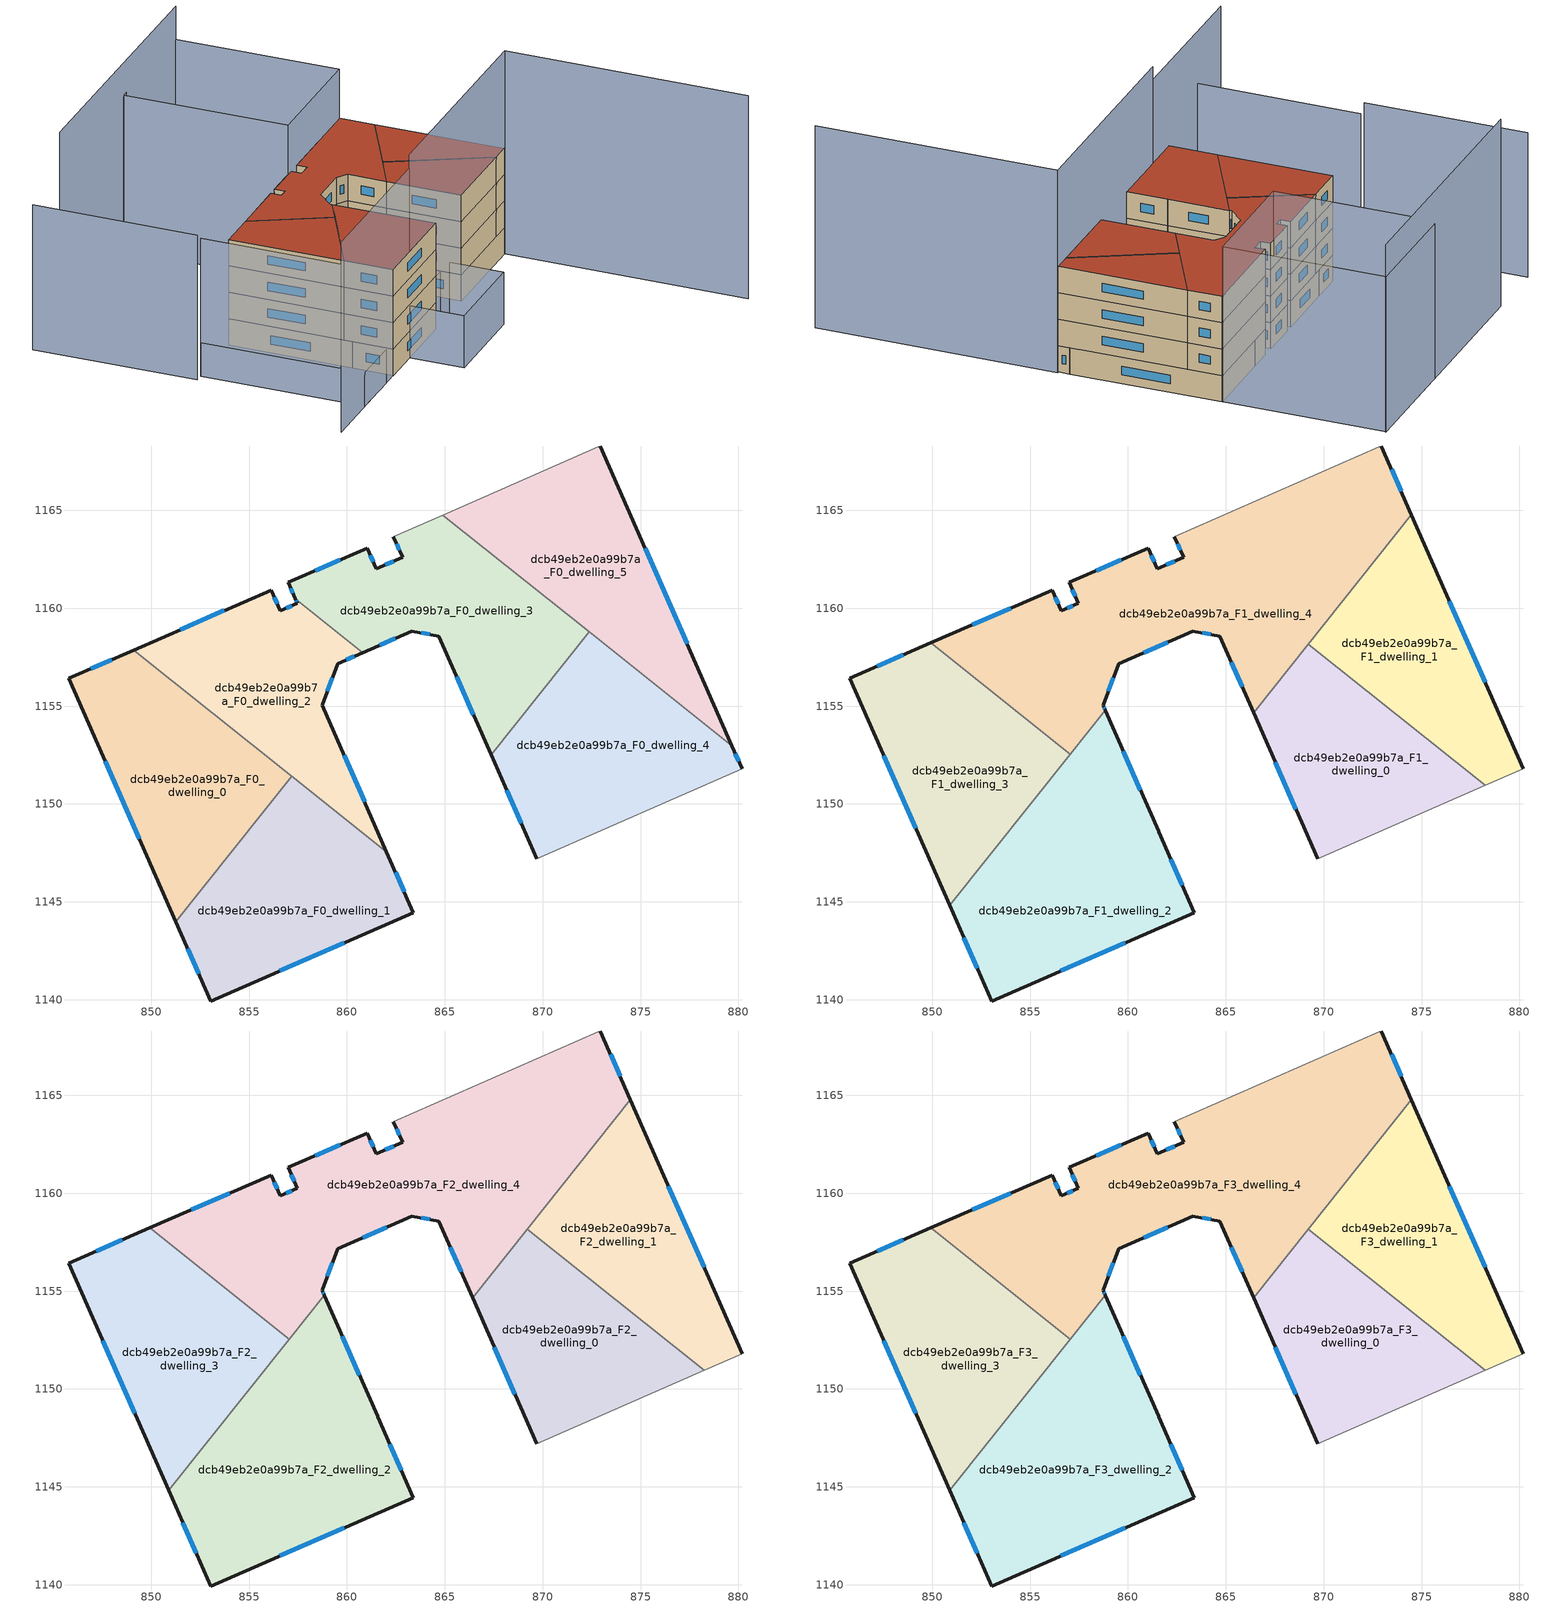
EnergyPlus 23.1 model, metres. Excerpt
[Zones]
dcb49eb2e0a99b7a_F0_dwelling_0
 floor ground (EU_floor_Construction): 857.18,1151.42 851.25,1143.99 845.79,1156.42 849.1,1157.87 z0
 wall outside (EU_wall_Construction): 849.1,1157.87 845.79,1156.42 851.25,1143.99 z0:3
 wall to dcb49eb2e0a99b7a_F0_dwelling_1 (EU_wall_Construction): 851.25,1143.99 857.18,1151.42 z0:3
 wall to dcb49eb2e0a99b7a_F0_dwelling_2 (EU_wall_Construction): 857.18,1151.42 849.1,1157.87 z0:3
 window (EU_Window_Construction): 847.97,1157.38 846.92,1156.91 / 847.65,1152.19 849.39,1148.22 z1.02:1.98
dcb49eb2e0a99b7a_F0_dwelling_1
 floor ground (EU_floor_Construction): 862.02,1147.57 863.39,1144.45 853.04,1139.93 851.25,1143.99 857.18,1151.42 z0
 wall outside (EU_wall_Construction): 851.25,1143.99 853.04,1139.93 863.39,1144.45 862.02,1147.57 z0:3
 wall to dcb49eb2e0a99b7a_F0_dwelling_2 (EU_wall_Construction): 862.02,1147.57 857.18,1151.42 z0:3
 window (EU_Window_Construction): 862.92,1145.51 862.48,1146.51 / 856.56,1141.47 859.86,1142.91 / 851.86,1142.61 852.43,1141.31 z1.02:1.98
dcb49eb2e0a99b7a_F0_dwelling_2
 floor ground (EU_floor_Construction): 860.81,1157.74 859.53,1157.17 858.73,1155.04 862.02,1147.57 849.1,1157.87 856.12,1160.93 856.59,1159.87 857.46,1160.25 857.36,1160.49 z0
 wall outside (EU_wall_Construction): 857.36,1160.49 857.46,1160.25 856.59,1159.87 856.12,1160.93 849.1,1157.87 / 862.02,1147.57 858.73,1155.04 859.53,1157.17 860.81,1157.74 z0:3
 wall to dcb49eb2e0a99b7a_F0_dwelling_3 (EU_wall_Construction): 860.81,1157.74 857.36,1160.49 z0:3
 window (EU_Window_Construction): 853.73,1159.89 851.49,1158.91 / 856.43,1160.23 856.28,1160.57 / 857.16,1160.12 856.89,1160 / 857.4,1160.41 857.43,1160.33 / 859.96,1157.36 860.37,1157.54 / 859,1155.76 859.26,1156.45 / 860.9,1150.11 859.85,1152.5 z1.02:1.98
dcb49eb2e0a99b7a_F0_dwelling_3
 floor ground (EU_floor_Construction): 872.38,1158.79 867.37,1152.51 864.7,1158.57 863.32,1158.84 860.81,1157.74 857.36,1160.49 857,1161.32 861.03,1163.08 861.49,1162.01 862.84,1162.6 862.37,1163.66 864.89,1164.76 z0
 wall outside (EU_wall_Construction): 860.81,1157.74 863.32,1158.84 864.7,1158.57 867.37,1152.51 / 862.37,1163.66 862.84,1162.6 861.49,1162.01 861.03,1163.08 857,1161.32 857.36,1160.49 z0:3
 wall to dcb49eb2e0a99b7a_F0_dwelling_4 (EU_wall_Construction): 867.37,1152.51 872.38,1158.79 z0:3
 wall adiabatic (EU_wall_Construction): 864.89,1164.76 862.37,1163.66 z0:3
 wall to dcb49eb2e0a99b7a_F0_dwelling_5 (EU_wall_Construction): 872.38,1158.79 864.89,1164.76 z0:3
 window (EU_Window_Construction): 865.61,1156.51 866.46,1154.57 / 863.79,1158.75 864.23,1158.66 / 861.66,1158.11 862.46,1158.46 / 857.13,1161.03 857.24,1160.77 / 859.66,1162.48 858.37,1161.92 / 861.34,1162.38 861.19,1162.72 / 862.38,1162.4 861.95,1162.21 / 862.53,1163.3 862.68,1162.96 z1.02:1.98
 ceiling adiabatic (EU_roof_Construction): 867.37,1152.51 872.38,1158.79 870.74,1160.09 866.42,1154.67 z3
dcb49eb2e0a99b7a_F0_dwelling_4
 floor ground (EU_floor_Construction): 879.67,1152.97 880.19,1151.79 869.7,1147.2 867.37,1152.51 872.38,1158.79 z0
 wall outside (EU_wall_Construction): 867.37,1152.51 869.7,1147.2 / 880.19,1151.79 879.67,1152.97 z0:3
 wall adiabatic (EU_wall_Construction): 869.7,1147.2 880.19,1151.79 z0:3
 wall to dcb49eb2e0a99b7a_F0_dwelling_5 (EU_wall_Construction): 879.67,1152.97 872.38,1158.79 z0:3
 window (EU_Window_Construction): 868.16,1150.7 868.9,1149.01 / 880.01,1152.19 879.85,1152.57 z1.02:1.98
 ceiling adiabatic (EU_roof_Construction): 880.19,1151.79 879.67,1152.97 872.38,1158.79 870.84,1156.86 878.25,1150.95 z3
dcb49eb2e0a99b7a_F0_dwelling_5
 floor ground (EU_floor_Construction): 872.94,1168.29 879.67,1152.97 864.89,1164.76 872.84,1168.26 z0
 wall outside (EU_wall_Construction): 879.67,1152.97 872.94,1168.29 z0:3
 wall adiabatic (EU_wall_Construction): 872.94,1168.29 872.84,1168.26 864.89,1164.76 z0:3
 window (EU_Window_Construction): 877.38,1158.18 875.23,1163.08 z1.02:1.98
 ceiling adiabatic (EU_roof_Construction): 879.67,1152.97 874.48,1164.78 870.74,1160.09 z3
dcb49eb2e0a99b7a_F1_dwelling_0
 floor to dcb49eb2e0a99b7a_F0_dwelling_4 (EU_floor_Construction): 878.25,1150.95 869.7,1147.2 867.37,1152.51 870.84,1156.86 z3
 floor adiabatic (EU_floor_Construction): 870.84,1156.86 867.37,1152.51 866.42,1154.67 869.21,1158.16 z3
 wall outside (EU_wall_Construction): 866.42,1154.67 869.7,1147.2 z3:6
 wall to dcb49eb2e0a99b7a_F1_dwelling_1 (EU_wall_Construction): 878.26,1150.95 869.21,1158.16 z3:6
 wall adiabatic (EU_wall_Construction): 869.7,1147.2 878.26,1150.95 z3:6
 wall to dcb49eb2e0a99b7a_F1_dwelling_4 (EU_wall_Construction): 869.21,1158.16 866.42,1154.67 z3:6
 window (EU_Window_Construction): 867.53,1152.13 868.58,1149.74 z4.02:4.98
dcb49eb2e0a99b7a_F1_dwelling_1
 floor adiabatic (EU_floor_Construction): 874.48,1164.78 880.19,1151.79 878.26,1150.95 869.21,1158.16 z3
 wall outside (EU_wall_Construction): 880.19,1151.79 874.48,1164.78 z3:6
 wall adiabatic (EU_wall_Construction): 878.26,1150.95 880.19,1151.79 z3:6
 wall to dcb49eb2e0a99b7a_F1_dwelling_4 (EU_wall_Construction): 874.48,1164.78 869.21,1158.16 z3:6
 window (EU_Window_Construction): 878.25,1156.21 876.43,1160.36 z4.02:4.98
dcb49eb2e0a99b7a_F1_dwelling_2
 floor to dcb49eb2e0a99b7a_F0_dwelling_1 (EU_floor_Construction): 862.02,1147.57 863.39,1144.45 853.04,1139.93 851.25,1143.99 857.18,1151.42 z3
 floor to dcb49eb2e0a99b7a_F0_dwelling_0 (EU_floor_Construction): 857.18,1151.42 851.25,1143.99 850.89,1144.82 856.55,1151.92 z3
 floor to dcb49eb2e0a99b7a_F0_dwelling_2 (EU_floor_Construction): 858.84,1154.79 862.02,1147.57 856.55,1151.92 z3
 wall outside (EU_wall_Construction): 850.89,1144.82 853.04,1139.93 863.39,1144.45 861.57,1148.59 861.56,1148.6 858.84,1154.79 z3:6
 wall to dcb49eb2e0a99b7a_F1_dwelling_3 (EU_wall_Construction): 857.05,1152.55 850.89,1144.82 z3:6
 wall to dcb49eb2e0a99b7a_F1_dwelling_4 (EU_wall_Construction): 858.84,1154.79 857.05,1152.55 z3:6
 window (EU_Window_Construction): 860.64,1150.71 859.77,1152.69 / 862.77,1145.86 862.19,1147.18 / 856.56,1141.47 859.86,1142.91 / 851.62,1143.16 852.31,1141.59 z4.02:4.98
dcb49eb2e0a99b7a_F1_dwelling_3
 floor to dcb49eb2e0a99b7a_F0_dwelling_0 (EU_floor_Construction): 856.55,1151.92 850.89,1144.82 845.79,1156.42 849.1,1157.87 z3
 floor to dcb49eb2e0a99b7a_F0_dwelling_2 (EU_floor_Construction): 857.05,1152.55 856.55,1151.92 849.1,1157.87 849.93,1158.23 z3
 wall outside (EU_wall_Construction): 849.93,1158.23 845.79,1156.42 850.89,1144.82 z3:6
 wall to dcb49eb2e0a99b7a_F1_dwelling_4 (EU_wall_Construction): 857.05,1152.55 849.93,1158.23 z3:6
 window (EU_Window_Construction): 847.53,1152.47 849.15,1148.77 / 848.52,1157.61 847.2,1157.04 z4.02:4.98
dcb49eb2e0a99b7a_F1_dwelling_4
 floor to dcb49eb2e0a99b7a_F0_dwelling_2 (EU_floor_Construction): 860.81,1157.74 859.53,1157.17 858.73,1155.04 858.84,1154.79 857.05,1152.55 849.93,1158.23 856.12,1160.93 856.59,1159.87 857.46,1160.25 857.36,1160.49 z3
 floor to dcb49eb2e0a99b7a_F0_dwelling_3 (EU_floor_Construction): 870.74,1160.09 866.42,1154.67 864.7,1158.57 863.32,1158.84 860.81,1157.74 857.36,1160.49 857,1161.32 861.03,1163.08 861.49,1162.01 862.84,1162.6 862.37,1163.66 864.89,1164.76 z3
 floor to dcb49eb2e0a99b7a_F0_dwelling_5 (EU_floor_Construction): 872.94,1168.29 874.48,1164.78 870.74,1160.09 864.89,1164.76 872.84,1168.26 z3
 wall outside (EU_wall_Construction): 858.84,1154.79 858.73,1155.04 859.53,1157.17 863.32,1158.84 864.7,1158.57 866.42,1154.67 / 862.37,1163.66 862.84,1162.6 861.49,1162.01 861.03,1163.08 857,1161.32 857.46,1160.25 856.59,1159.87 856.12,1160.93 849.93,1158.23 / 874.48,1164.78 872.94,1168.29 z3:6
 wall adiabatic (EU_wall_Construction): 872.94,1168.29 872.84,1168.26 862.37,1163.66 z3:6
 window (EU_Window_Construction): 858.8,1154.88 858.77,1154.95 / 854.01,1160.01 852.04,1159.15 / 856.43,1160.23 856.28,1160.57 / 857.16,1160.12 856.89,1160 / 857.16,1160.96 857.31,1160.62 / 859.66,1162.48 858.37,1161.92 / 861.34,1162.38 861.19,1162.72 / 862.38,1162.4 861.95,1162.21 / 862.53,1163.3 862.68,1162.96 / 873.96,1165.98 873.47,1167.1 / 865.28,1157.24 865.83,1155.99 / 863.79,1158.75 864.23,1158.66 / 860.82,1157.74 862.03,1158.27 / 859,1155.76 859.26,1156.45 z4.02:4.98
dcb49eb2e0a99b7a_F2_dwelling_0
 floor to dcb49eb2e0a99b7a_F1_dwelling_0 (EU_floor_Construction): 878.26,1150.95 869.7,1147.2 866.42,1154.67 869.21,1158.16 z6
 wall outside (EU_wall_Construction): 866.42,1154.67 869.7,1147.2 z6:9
 wall to dcb49eb2e0a99b7a_F2_dwelling_1 (EU_wall_Construction): 878.26,1150.95 869.21,1158.16 z6:9
 wall adiabatic (EU_wall_Construction): 869.7,1147.2 878.26,1150.95 z6:9
 wall to dcb49eb2e0a99b7a_F2_dwelling_4 (EU_wall_Construction): 869.21,1158.16 866.42,1154.67 z6:9
 window (EU_Window_Construction): 867.53,1152.13 868.58,1149.74 z7.02:7.98
dcb49eb2e0a99b7a_F2_dwelling_1
 floor to dcb49eb2e0a99b7a_F1_dwelling_1 (EU_floor_Construction): 874.48,1164.78 880.19,1151.79 878.26,1150.95 869.21,1158.16 z6
 wall outside (EU_wall_Construction): 880.19,1151.79 874.48,1164.78 z6:9
 wall adiabatic (EU_wall_Construction): 878.26,1150.95 880.19,1151.79 z6:9
 wall to dcb49eb2e0a99b7a_F2_dwelling_4 (EU_wall_Construction): 874.48,1164.78 869.21,1158.16 z6:9
 window (EU_Window_Construction): 878.25,1156.21 876.43,1160.36 z7.02:7.98
dcb49eb2e0a99b7a_F2_dwelling_2
 floor to dcb49eb2e0a99b7a_F1_dwelling_2 (EU_floor_Construction): 858.84,1154.79 861.56,1148.6 861.57,1148.59 863.39,1144.45 853.04,1139.93 850.89,1144.82 z6
 wall outside (EU_wall_Construction): 850.89,1144.82 853.04,1139.93 863.39,1144.45 861.57,1148.59 861.56,1148.6 858.84,1154.79 z6:9
 wall to dcb49eb2e0a99b7a_F2_dwelling_3 (EU_wall_Construction): 857.05,1152.55 850.89,1144.82 z6:9
 wall to dcb49eb2e0a99b7a_F2_dwelling_4 (EU_wall_Construction): 858.84,1154.79 857.05,1152.55 z6:9
 window (EU_Window_Construction): 860.64,1150.71 859.77,1152.69 / 862.77,1145.86 862.19,1147.18 / 856.56,1141.47 859.86,1142.91 / 851.62,1143.16 852.31,1141.59 z7.02:7.98
dcb49eb2e0a99b7a_F2_dwelling_3
 floor to dcb49eb2e0a99b7a_F1_dwelling_3 (EU_floor_Construction): 857.05,1152.55 850.89,1144.82 845.79,1156.42 849.93,1158.23 z6
 wall outside (EU_wall_Construction): 849.93,1158.23 845.79,1156.42 850.89,1144.82 z6:9
 wall to dcb49eb2e0a99b7a_F2_dwelling_4 (EU_wall_Construction): 857.05,1152.55 849.93,1158.23 z6:9
 window (EU_Window_Construction): 847.53,1152.47 849.15,1148.77 / 848.52,1157.61 847.2,1157.04 z7.02:7.98
dcb49eb2e0a99b7a_F2_dwelling_4
 floor to dcb49eb2e0a99b7a_F1_dwelling_4 (EU_floor_Construction): 872.94,1168.29 874.48,1164.78 866.42,1154.67 864.7,1158.57 863.32,1158.84 859.53,1157.17 858.73,1155.04 858.84,1154.79 857.05,1152.55 849.93,1158.23 856.12,1160.93 856.59,1159.87 857.46,1160.25 857,1161.32 861.03,1163.08 861.49,1162.01 862.84,1162.6 862.37,1163.66 872.84,1168.26 z6
 wall outside (EU_wall_Construction): 858.84,1154.79 858.73,1155.04 859.53,1157.17 863.32,1158.84 864.7,1158.57 866.42,1154.67 / 862.37,1163.66 862.84,1162.6 861.49,1162.01 861.03,1163.08 857,1161.32 857.46,1160.25 856.59,1159.87 856.12,1160.93 849.93,1158.23 / 874.48,1164.78 872.94,1168.29 z6:9
 wall adiabatic (EU_wall_Construction): 872.94,1168.29 872.84,1168.26 862.37,1163.66 z6:9
 window (EU_Window_Construction): 858.8,1154.88 858.77,1154.95 / 854.01,1160.01 852.04,1159.15 / 856.43,1160.23 856.28,1160.57 / 857.16,1160.12 856.89,1160 / 857.16,1160.96 857.31,1160.62 / 859.66,1162.48 858.37,1161.92 / 861.34,1162.38 861.19,1162.72 / 862.38,1162.4 861.95,1162.21 / 862.53,1163.3 862.68,1162.96 / 873.96,1165.98 873.47,1167.1 / 865.28,1157.24 865.83,1155.99 / 863.79,1158.75 864.23,1158.66 / 860.82,1157.74 862.03,1158.27 / 859,1155.76 859.26,1156.45 z7.02:7.98
dcb49eb2e0a99b7a_F3_dwelling_0
 floor to dcb49eb2e0a99b7a_F2_dwelling_0 (EU_floor_Construction): 878.26,1150.95 869.7,1147.2 866.42,1154.67 869.21,1158.16 z9
 wall outside (EU_wall_Construction): 866.42,1154.67 869.7,1147.2 z9:12
 wall to dcb49eb2e0a99b7a_F3_dwelling_1 (EU_wall_Construction): 878.26,1150.95 869.21,1158.16 z9:12
 wall adiabatic (EU_wall_Construction): 869.7,1147.2 878.26,1150.95 z9:12
 wall to dcb49eb2e0a99b7a_F3_dwelling_4 (EU_wall_Construction): 869.21,1158.16 866.42,1154.67 z9:12
 window (EU_Window_Construction): 867.53,1152.13 868.58,1149.74 z10.02:10.98
 roof outside (EU_roof_Construction): 878.26,1150.95 869.21,1158.16 866.42,1154.67 869.7,1147.2 z12
dcb49eb2e0a99b7a_F3_dwelling_1
 floor to dcb49eb2e0a99b7a_F2_dwelling_1 (EU_floor_Construction): 874.48,1164.78 880.19,1151.79 878.26,1150.95 869.21,1158.16 z9
 wall outside (EU_wall_Construction): 880.19,1151.79 874.48,1164.78 z9:12
 wall adiabatic (EU_wall_Construction): 878.26,1150.95 880.19,1151.79 z9:12
 wall to dcb49eb2e0a99b7a_F3_dwelling_4 (EU_wall_Construction): 874.48,1164.78 869.21,1158.16 z9:12
 window (EU_Window_Construction): 878.25,1156.21 876.43,1160.36 z10.02:10.98
 roof outside (EU_roof_Construction): 880.19,1151.79 874.48,1164.78 869.21,1158.16 878.26,1150.95 z12
dcb49eb2e0a99b7a_F3_dwelling_2
 floor to dcb49eb2e0a99b7a_F2_dwelling_2 (EU_floor_Construction): 858.84,1154.79 861.56,1148.6 861.57,1148.59 863.39,1144.45 853.04,1139.93 850.89,1144.82 z9
 wall outside (EU_wall_Construction): 850.89,1144.82 853.04,1139.93 863.39,1144.45 861.57,1148.59 861.56,1148.6 858.84,1154.79 z9:12
 wall to dcb49eb2e0a99b7a_F3_dwelling_3 (EU_wall_Construction): 857.05,1152.55 850.89,1144.82 z9:12
 wall to dcb49eb2e0a99b7a_F3_dwelling_4 (EU_wall_Construction): 858.84,1154.79 857.05,1152.55 z9:12
 window (EU_Window_Construction): 860.64,1150.71 859.77,1152.69 / 862.77,1145.86 862.19,1147.18 / 856.56,1141.47 859.86,1142.91 / 851.62,1143.16 852.31,1141.59 z10.02:10.98
 roof outside (EU_roof_Construction): 863.39,1144.45 861.57,1148.59 861.56,1148.6 858.84,1154.79 850.89,1144.82 853.04,1139.93 z12
dcb49eb2e0a99b7a_F3_dwelling_3
 floor to dcb49eb2e0a99b7a_F2_dwelling_3 (EU_floor_Construction): 857.05,1152.55 850.89,1144.82 845.79,1156.42 849.93,1158.23 z9
 wall outside (EU_wall_Construction): 849.93,1158.23 845.79,1156.42 850.89,1144.82 z9:12
 wall to dcb49eb2e0a99b7a_F3_dwelling_4 (EU_wall_Construction): 857.05,1152.55 849.93,1158.23 z9:12
 window (EU_Window_Construction): 847.53,1152.47 849.15,1148.77 / 848.52,1157.61 847.2,1157.04 z10.02:10.98
 roof outside (EU_roof_Construction): 850.89,1144.82 857.05,1152.55 849.93,1158.23 845.79,1156.42 z12
dcb49eb2e0a99b7a_F3_dwelling_4
 floor to dcb49eb2e0a99b7a_F2_dwelling_4 (EU_floor_Construction): 872.94,1168.29 874.48,1164.78 866.42,1154.67 864.7,1158.57 863.32,1158.84 859.53,1157.17 858.73,1155.04 858.84,1154.79 857.05,1152.55 849.93,1158.23 856.12,1160.93 856.59,1159.87 857.46,1160.25 857,1161.32 861.03,1163.08 861.49,1162.01 862.84,1162.6 862.37,1163.66 872.84,1168.26 z9
 wall outside (EU_wall_Construction): 858.84,1154.79 858.73,1155.04 859.53,1157.17 863.32,1158.84 864.7,1158.57 866.42,1154.67 / 862.37,1163.66 862.84,1162.6 861.49,1162.01 861.03,1163.08 857,1161.32 857.46,1160.25 856.59,1159.87 856.12,1160.93 849.93,1158.23 / 874.48,1164.78 872.94,1168.29 z9:12
 wall adiabatic (EU_wall_Construction): 872.94,1168.29 872.84,1168.26 862.37,1163.66 z9:12
 window (EU_Window_Construction): 858.8,1154.88 858.77,1154.95 / 854.01,1160.01 852.04,1159.15 / 856.43,1160.23 856.28,1160.57 / 857.16,1160.12 856.89,1160 / 857.16,1160.96 857.31,1160.62 / 859.66,1162.48 858.37,1161.92 / 861.34,1162.38 861.19,1162.72 / 862.38,1162.4 861.95,1162.21 / 862.53,1163.3 862.68,1162.96 / 873.96,1165.98 873.47,1167.1 / 865.28,1157.24 865.83,1155.99 / 863.79,1158.75 864.23,1158.66 / 860.82,1157.74 862.03,1158.27 / 859,1155.76 859.26,1156.45 z10.02:10.98
 roof outside (EU_roof_Construction): 866.42,1154.67 874.48,1164.78 872.94,1168.29 872.84,1168.26 862.37,1163.66 862.84,1162.6 861.49,1162.01 861.03,1163.08 857,1161.32 857.46,1160.25 856.59,1159.87 856.12,1160.93 849.93,1158.23 857.05,1152.55 858.84,1154.79 858.73,1155.04 859.53,1157.17 863.32,1158.84 864.7,1158.57 z12
shading: 840.37,1134.43 857.02,1141.67 z0:21.5; 857,1141.69 880.34,1151.86 / 880.34,1151.86 890.98,1127.42 z0:23; 838.95,1153.43 846.15,1136.93 z0:15.6; 869.14,1140.44 859.41,1136.16 / 859.41,1136.16 856.99,1141.66 / 856.99,1141.66 866.73,1145.94 / 866.73,1145.94 869.14,1140.44 z0:5.9; 846.15,1136.93 838.93,1153.42 / 838.93,1153.42 844.13,1155.7 / 844.13,1155.7 851.35,1139.2 / 851.35,1139.2 846.15,1136.93 z0:3.8; 830.89,1169.55 838.1,1153.05 z0:16.4; 853.09,1179.23 865.63,1184.74 / 865.63,1184.74 872.87,1168.27 / 872.87,1168.27 860.33,1162.76 / 860.33,1162.76 853.09,1179.23 z0:17.6; 865.74,1184.76 837.5,1172.43 z0:21.3
[Building]
EU S2 Campaign: North Axis=0; Terrain=City; Solar Distribution=FullExterior
[Site:Location]
Vienna: Latitude=48; Longitude=16.5; Time Zone=1; Elevation=183
[SizingPeriod:WeatherFileDays]
AnnualSizingPeriod: Begin Month=1; Begin Day of Month=1; End Month=12; End Day of Month=31; Day of Week for Start Day=Monday; Use Weather File Daylight Saving Period=No; Use Weather File Rain and Snow Indicators=No
[MATERIAL]
EU_InternalMass_Material: Roughness=MediumRough; Thickness=0.1; Conductivity=1; Density=1800; Specific Heat=900; Thermal Absorptance=0.9; Solar Absorptance=0.7; Visible Absorptance=0.7
[MATERIAL:NOMASS] Roughness=MediumRough; Thermal Absorptance=0.9; Solar Absorptance=0.7; Visible Absorptance=0.7
Name | Thermal Resistance
EU_wall_NoMass | 0.942466
EU_roof_NoMass | 0.551687
EU_floor_NoMass | 0.66527
[WINDOWMATERIAL:SIMPLEGLAZINGSYSTEM]
EU_Window_SimpleGlazing: UFactor=2.03367; Solar Heat Gain Coefficient=0.65; Visible Transmittance=0.65
[CONSTRUCTION]
EU_wall_Construction: EU_wall_NoMass
EU_roof_Construction: EU_roof_NoMass
EU_floor_Construction: EU_floor_NoMass
EU_Window_Construction: EU_Window_SimpleGlazing
EU_InternalMass_Construction: EU_InternalMass_Material
[ZONE] Type=1; Multiplier=1; Ceiling Height=autocalculate; Floor Area=autocalculate; Part of Total Floor Area=Yes
Name | Volume
dcb49eb2e0a99b7a_F0_dwelling_0 | 220.948
dcb49eb2e0a99b7a_F1_dwelling_0; dcb49eb2e0a99b7a_F2_dwelling_0; dcb49eb2e0a99b7a_F3_dwelling_0 | 191.925
dcb49eb2e0a99b7a_F0_dwelling_1 | 220.939
dcb49eb2e0a99b7a_F1_dwelling_1; dcb49eb2e0a99b7a_F2_dwelling_1; dcb49eb2e0a99b7a_F3_dwelling_1 | 191.909
dcb49eb2e0a99b7a_F0_dwelling_2 | 194.432
dcb49eb2e0a99b7a_F1_dwelling_2; dcb49eb2e0a99b7a_F2_dwelling_2; dcb49eb2e0a99b7a_F3_dwelling_2 | 281.776
dcb49eb2e0a99b7a_F0_dwelling_3 | 234.174
dcb49eb2e0a99b7a_F1_dwelling_3; dcb49eb2e0a99b7a_F2_dwelling_3; dcb49eb2e0a99b7a_F3_dwelling_3 | 220.946
dcb49eb2e0a99b7a_F0_dwelling_4 | 234.15
dcb49eb2e0a99b7a_F1_dwelling_4; dcb49eb2e0a99b7a_F2_dwelling_4; dcb49eb2e0a99b7a_F3_dwelling_4 | 439.032
dcb49eb2e0a99b7a_F0_dwelling_5 | 220.952
[INTERNALMASS] Construction=EU_InternalMass_Construction
Name | Zone or ZoneList | Surface Area
dcb49eb2e0a99b7a_F0_dwelling_0_EU_InternalMass | dcb49eb2e0a99b7a_F0_dwelling_0 | 73.6489
dcb49eb2e0a99b7a_F0_dwelling_1_EU_InternalMass | dcb49eb2e0a99b7a_F0_dwelling_1 | 73.6455
dcb49eb2e0a99b7a_F0_dwelling_2_EU_InternalMass | dcb49eb2e0a99b7a_F0_dwelling_2 | 64.8105
dcb49eb2e0a99b7a_F0_dwelling_3_EU_InternalMass | dcb49eb2e0a99b7a_F0_dwelling_3 | 78.0567
dcb49eb2e0a99b7a_F0_dwelling_4_EU_InternalMass | dcb49eb2e0a99b7a_F0_dwelling_4 | 78.0493
dcb49eb2e0a99b7a_F0_dwelling_5_EU_InternalMass | dcb49eb2e0a99b7a_F0_dwelling_5 | 73.6503
dcb49eb2e0a99b7a_F1_dwelling_0_EU_InternalMass | dcb49eb2e0a99b7a_F1_dwelling_0 | 63.9749
dcb49eb2e0a99b7a_F1_dwelling_1_EU_InternalMass | dcb49eb2e0a99b7a_F1_dwelling_1 | 63.9698
dcb49eb2e0a99b7a_F1_dwelling_2_EU_InternalMass | dcb49eb2e0a99b7a_F1_dwelling_2 | 93.9248
dcb49eb2e0a99b7a_F1_dwelling_3_EU_InternalMass | dcb49eb2e0a99b7a_F1_dwelling_3 | 73.6487
dcb49eb2e0a99b7a_F1_dwelling_4_EU_InternalMass | dcb49eb2e0a99b7a_F1_dwelling_4 | 146.343
dcb49eb2e0a99b7a_F2_dwelling_0_EU_InternalMass | dcb49eb2e0a99b7a_F2_dwelling_0 | 63.9749
dcb49eb2e0a99b7a_F2_dwelling_1_EU_InternalMass | dcb49eb2e0a99b7a_F2_dwelling_1 | 63.9698
dcb49eb2e0a99b7a_F2_dwelling_2_EU_InternalMass | dcb49eb2e0a99b7a_F2_dwelling_2 | 93.9248
dcb49eb2e0a99b7a_F2_dwelling_3_EU_InternalMass | dcb49eb2e0a99b7a_F2_dwelling_3 | 73.6487
dcb49eb2e0a99b7a_F2_dwelling_4_EU_InternalMass | dcb49eb2e0a99b7a_F2_dwelling_4 | 146.343
dcb49eb2e0a99b7a_F3_dwelling_0_EU_InternalMass | dcb49eb2e0a99b7a_F3_dwelling_0 | 63.9749
dcb49eb2e0a99b7a_F3_dwelling_1_EU_InternalMass | dcb49eb2e0a99b7a_F3_dwelling_1 | 63.9698
dcb49eb2e0a99b7a_F3_dwelling_2_EU_InternalMass | dcb49eb2e0a99b7a_F3_dwelling_2 | 93.9248
dcb49eb2e0a99b7a_F3_dwelling_3_EU_InternalMass | dcb49eb2e0a99b7a_F3_dwelling_3 | 73.6487
dcb49eb2e0a99b7a_F3_dwelling_4_EU_InternalMass | dcb49eb2e0a99b7a_F3_dwelling_4 | 146.343
[OTHEREQUIPMENT] Fuel Type=Electricity; Design Level Calculation Method=Watts/Area; Power per Zone Floor Area=1; Fraction Latent=0; Fraction Radiant=0; Fraction Lost=0; Carbon Dioxide Generation Rate=0; EndUse Subcategory=EU_Step8_InternalGains
Name | Zone or ZoneList or Space or SpaceList | Schedule
EU_Step8_InternalGain_dcb49eb2e0a99b7a_F0_dwelling_0_f000 | dcb49eb2e0a99b7a_F0_dwelling_0 | EU_Step8_GainSchedule_dcb49eb2e0a99b7a_F0_dwelling_0_f000
EU_Step8_InternalGain_dcb49eb2e0a99b7a_F0_dwelling_1_f000 | dcb49eb2e0a99b7a_F0_dwelling_1 | EU_Step8_GainSchedule_dcb49eb2e0a99b7a_F0_dwelling_1_f000
EU_Step8_InternalGain_dcb49eb2e0a99b7a_F0_dwelling_2_f000 | dcb49eb2e0a99b7a_F0_dwelling_2 | EU_Step8_GainSchedule_dcb49eb2e0a99b7a_F0_dwelling_2_f000
EU_Step8_InternalGain_dcb49eb2e0a99b7a_F0_dwelling_3_f000 | dcb49eb2e0a99b7a_F0_dwelling_3 | EU_Step8_GainSchedule_dcb49eb2e0a99b7a_F0_dwelling_3_f000
EU_Step8_InternalGain_dcb49eb2e0a99b7a_F0_dwelling_4_f000 | dcb49eb2e0a99b7a_F0_dwelling_4 | EU_Step8_GainSchedule_dcb49eb2e0a99b7a_F0_dwelling_4_f000
EU_Step8_InternalGain_dcb49eb2e0a99b7a_F0_dwelling_5_f000 | dcb49eb2e0a99b7a_F0_dwelling_5 | EU_Step8_GainSchedule_dcb49eb2e0a99b7a_F0_dwelling_5_f000
EU_Step8_InternalGain_dcb49eb2e0a99b7a_F1_dwelling_0_f000 | dcb49eb2e0a99b7a_F1_dwelling_0 | EU_Step8_GainSchedule_dcb49eb2e0a99b7a_F1_dwelling_0_f000
EU_Step8_InternalGain_dcb49eb2e0a99b7a_F1_dwelling_1_f000 | dcb49eb2e0a99b7a_F1_dwelling_1 | EU_Step8_GainSchedule_dcb49eb2e0a99b7a_F1_dwelling_1_f000
EU_Step8_InternalGain_dcb49eb2e0a99b7a_F1_dwelling_2_f000 | dcb49eb2e0a99b7a_F1_dwelling_2 | EU_Step8_GainSchedule_dcb49eb2e0a99b7a_F1_dwelling_2_f000
EU_Step8_InternalGain_dcb49eb2e0a99b7a_F1_dwelling_3_f000 | dcb49eb2e0a99b7a_F1_dwelling_3 | EU_Step8_GainSchedule_dcb49eb2e0a99b7a_F1_dwelling_3_f000
EU_Step8_InternalGain_dcb49eb2e0a99b7a_F1_dwelling_4_f000 | dcb49eb2e0a99b7a_F1_dwelling_4 | EU_Step8_GainSchedule_dcb49eb2e0a99b7a_F1_dwelling_4_f000
EU_Step8_InternalGain_dcb49eb2e0a99b7a_F2_dwelling_0_f000 | dcb49eb2e0a99b7a_F2_dwelling_0 | EU_Step8_GainSchedule_dcb49eb2e0a99b7a_F2_dwelling_0_f000
EU_Step8_InternalGain_dcb49eb2e0a99b7a_F2_dwelling_1_f000 | dcb49eb2e0a99b7a_F2_dwelling_1 | EU_Step8_GainSchedule_dcb49eb2e0a99b7a_F2_dwelling_1_f000
EU_Step8_InternalGain_dcb49eb2e0a99b7a_F2_dwelling_2_f000 | dcb49eb2e0a99b7a_F2_dwelling_2 | EU_Step8_GainSchedule_dcb49eb2e0a99b7a_F2_dwelling_2_f000
EU_Step8_InternalGain_dcb49eb2e0a99b7a_F2_dwelling_3_f000 | dcb49eb2e0a99b7a_F2_dwelling_3 | EU_Step8_GainSchedule_dcb49eb2e0a99b7a_F2_dwelling_3_f000
EU_Step8_InternalGain_dcb49eb2e0a99b7a_F2_dwelling_4_f000 | dcb49eb2e0a99b7a_F2_dwelling_4 | EU_Step8_GainSchedule_dcb49eb2e0a99b7a_F2_dwelling_4_f000
EU_Step8_InternalGain_dcb49eb2e0a99b7a_F3_dwelling_0_f000 | dcb49eb2e0a99b7a_F3_dwelling_0 | EU_Step8_GainSchedule_dcb49eb2e0a99b7a_F3_dwelling_0_f000
EU_Step8_InternalGain_dcb49eb2e0a99b7a_F3_dwelling_1_f000 | dcb49eb2e0a99b7a_F3_dwelling_1 | EU_Step8_GainSchedule_dcb49eb2e0a99b7a_F3_dwelling_1_f000
EU_Step8_InternalGain_dcb49eb2e0a99b7a_F3_dwelling_2_f000 | dcb49eb2e0a99b7a_F3_dwelling_2 | EU_Step8_GainSchedule_dcb49eb2e0a99b7a_F3_dwelling_2_f000
EU_Step8_InternalGain_dcb49eb2e0a99b7a_F3_dwelling_3_f000 | dcb49eb2e0a99b7a_F3_dwelling_3 | EU_Step8_GainSchedule_dcb49eb2e0a99b7a_F3_dwelling_3_f000
EU_Step8_InternalGain_dcb49eb2e0a99b7a_F3_dwelling_4_f000 | dcb49eb2e0a99b7a_F3_dwelling_4 | EU_Step8_GainSchedule_dcb49eb2e0a99b7a_F3_dwelling_4_f000
[ZONEVENTILATION:DESIGNFLOWRATE] Schedule=EU_AlwaysOn; Design Flow Rate Calculation Method=AirChanges/Hour; Air Changes per Hour=0.530523; Ventilation Type=Natural; Fan Pressure Rise=0; Fan Total Efficiency=1; Constant Term Coefficient=1; Temperature Term Coefficient=0; Velocity Term Coefficient=0; Velocity Squared Term Coefficient=0; Minimum Indoor Temperature=-100; Maximum Indoor Temperature=100; Delta Temperature=-100; Minimum Outdoor Temperature=-100; Maximum Outdoor Temperature=100; Maximum Wind Speed=40
Name | Zone or ZoneList or Space or SpaceList
EU_ConstantAir_dcb49eb2e0a99b7a_F0_dwelling_0 | dcb49eb2e0a99b7a_F0_dwelling_0
EU_ConstantAir_dcb49eb2e0a99b7a_F0_dwelling_1 | dcb49eb2e0a99b7a_F0_dwelling_1
EU_ConstantAir_dcb49eb2e0a99b7a_F0_dwelling_2 | dcb49eb2e0a99b7a_F0_dwelling_2
EU_ConstantAir_dcb49eb2e0a99b7a_F0_dwelling_3 | dcb49eb2e0a99b7a_F0_dwelling_3
EU_ConstantAir_dcb49eb2e0a99b7a_F0_dwelling_4 | dcb49eb2e0a99b7a_F0_dwelling_4
EU_ConstantAir_dcb49eb2e0a99b7a_F0_dwelling_5 | dcb49eb2e0a99b7a_F0_dwelling_5
EU_ConstantAir_dcb49eb2e0a99b7a_F1_dwelling_0 | dcb49eb2e0a99b7a_F1_dwelling_0
EU_ConstantAir_dcb49eb2e0a99b7a_F1_dwelling_1 | dcb49eb2e0a99b7a_F1_dwelling_1
EU_ConstantAir_dcb49eb2e0a99b7a_F1_dwelling_2 | dcb49eb2e0a99b7a_F1_dwelling_2
EU_ConstantAir_dcb49eb2e0a99b7a_F1_dwelling_3 | dcb49eb2e0a99b7a_F1_dwelling_3
EU_ConstantAir_dcb49eb2e0a99b7a_F1_dwelling_4 | dcb49eb2e0a99b7a_F1_dwelling_4
EU_ConstantAir_dcb49eb2e0a99b7a_F2_dwelling_0 | dcb49eb2e0a99b7a_F2_dwelling_0
EU_ConstantAir_dcb49eb2e0a99b7a_F2_dwelling_1 | dcb49eb2e0a99b7a_F2_dwelling_1
EU_ConstantAir_dcb49eb2e0a99b7a_F2_dwelling_2 | dcb49eb2e0a99b7a_F2_dwelling_2
EU_ConstantAir_dcb49eb2e0a99b7a_F2_dwelling_3 | dcb49eb2e0a99b7a_F2_dwelling_3
EU_ConstantAir_dcb49eb2e0a99b7a_F2_dwelling_4 | dcb49eb2e0a99b7a_F2_dwelling_4
EU_ConstantAir_dcb49eb2e0a99b7a_F3_dwelling_0 | dcb49eb2e0a99b7a_F3_dwelling_0
EU_ConstantAir_dcb49eb2e0a99b7a_F3_dwelling_1 | dcb49eb2e0a99b7a_F3_dwelling_1
EU_ConstantAir_dcb49eb2e0a99b7a_F3_dwelling_2 | dcb49eb2e0a99b7a_F3_dwelling_2
EU_ConstantAir_dcb49eb2e0a99b7a_F3_dwelling_3 | dcb49eb2e0a99b7a_F3_dwelling_3
EU_ConstantAir_dcb49eb2e0a99b7a_F3_dwelling_4 | dcb49eb2e0a99b7a_F3_dwelling_4
[HVACTEMPLATE:THERMOSTAT] Constant Heating Setpoint=20; Constant Cooling Setpoint=50
EU_HeatOnly_dcb49eb2e0a99b7a_F0_dwelling_0; EU_HeatOnly_dcb49eb2e0a99b7a_F0_dwelling_1; EU_HeatOnly_dcb49eb2e0a99b7a_F0_dwelling_2; EU_HeatOnly_dcb49eb2e0a99b7a_F0_dwelling_3; EU_HeatOnly_dcb49eb2e0a99b7a_F0_dwelling_4; EU_HeatOnly_dcb49eb2e0a99b7a_F0_dwelling_5; EU_HeatOnly_dcb49eb2e0a99b7a_F1_dwelling_0; EU_HeatOnly_dcb49eb2e0a99b7a_F1_dwelling_1; EU_HeatOnly_dcb49eb2e0a99b7a_F1_dwelling_2; EU_HeatOnly_dcb49eb2e0a99b7a_F1_dwelling_3; EU_HeatOnly_dcb49eb2e0a99b7a_F1_dwelling_4; EU_HeatOnly_dcb49eb2e0a99b7a_F2_dwelling_0; EU_HeatOnly_dcb49eb2e0a99b7a_F2_dwelling_1; EU_HeatOnly_dcb49eb2e0a99b7a_F2_dwelling_2; EU_HeatOnly_dcb49eb2e0a99b7a_F2_dwelling_3; EU_HeatOnly_dcb49eb2e0a99b7a_F2_dwelling_4; EU_HeatOnly_dcb49eb2e0a99b7a_F3_dwelling_0; EU_HeatOnly_dcb49eb2e0a99b7a_F3_dwelling_1; EU_HeatOnly_dcb49eb2e0a99b7a_F3_dwelling_2; EU_HeatOnly_dcb49eb2e0a99b7a_F3_dwelling_3; EU_HeatOnly_dcb49eb2e0a99b7a_F3_dwelling_4
[HVACTEMPLATE:ZONE:IDEALLOADSAIRSYSTEM] System Availability Schedule=EU_AlwaysOn; Maximum Heating Supply Air Temperature=50; Minimum Cooling Supply Air Temperature=13; Maximum Heating Supply Air Humidity Ratio=0.0156; Minimum Cooling Supply Air Humidity Ratio=0.0077; Heating Limit=NoLimit; Cooling Limit=NoLimit; Heating Availability Schedule=EU_AlwaysOn; Cooling Availability Schedule=EU_CoolingOff; Dehumidification Control Type=ConstantSensibleHeatRatio; Cooling Sensible Heat Ratio=0.7; Dehumidification Setpoint=60; Humidification Control Type=None; Humidification Setpoint=30; Outdoor Air Method=None; Outdoor Air Flow Rate per Person=0.00944; Outdoor Air Flow Rate per Zone Floor Area=0; Outdoor Air Flow Rate per Zone=0; Demand Controlled Ventilation Type=None; Outdoor Air Economizer Type=NoEconomizer; Heat Recovery Type=None; Sensible Heat Recovery Effectiveness=0.7; Latent Heat Recovery Effectiveness=0.65
Name | Template Thermostat
dcb49eb2e0a99b7a_F0_dwelling_0 | EU_HeatOnly_dcb49eb2e0a99b7a_F0_dwelling_0
dcb49eb2e0a99b7a_F0_dwelling_1 | EU_HeatOnly_dcb49eb2e0a99b7a_F0_dwelling_1
dcb49eb2e0a99b7a_F0_dwelling_2 | EU_HeatOnly_dcb49eb2e0a99b7a_F0_dwelling_2
dcb49eb2e0a99b7a_F0_dwelling_3 | EU_HeatOnly_dcb49eb2e0a99b7a_F0_dwelling_3
dcb49eb2e0a99b7a_F0_dwelling_4 | EU_HeatOnly_dcb49eb2e0a99b7a_F0_dwelling_4
dcb49eb2e0a99b7a_F0_dwelling_5 | EU_HeatOnly_dcb49eb2e0a99b7a_F0_dwelling_5
dcb49eb2e0a99b7a_F1_dwelling_0 | EU_HeatOnly_dcb49eb2e0a99b7a_F1_dwelling_0
dcb49eb2e0a99b7a_F1_dwelling_1 | EU_HeatOnly_dcb49eb2e0a99b7a_F1_dwelling_1
dcb49eb2e0a99b7a_F1_dwelling_2 | EU_HeatOnly_dcb49eb2e0a99b7a_F1_dwelling_2
dcb49eb2e0a99b7a_F1_dwelling_3 | EU_HeatOnly_dcb49eb2e0a99b7a_F1_dwelling_3
dcb49eb2e0a99b7a_F1_dwelling_4 | EU_HeatOnly_dcb49eb2e0a99b7a_F1_dwelling_4
dcb49eb2e0a99b7a_F2_dwelling_0 | EU_HeatOnly_dcb49eb2e0a99b7a_F2_dwelling_0
dcb49eb2e0a99b7a_F2_dwelling_1 | EU_HeatOnly_dcb49eb2e0a99b7a_F2_dwelling_1
dcb49eb2e0a99b7a_F2_dwelling_2 | EU_HeatOnly_dcb49eb2e0a99b7a_F2_dwelling_2
dcb49eb2e0a99b7a_F2_dwelling_3 | EU_HeatOnly_dcb49eb2e0a99b7a_F2_dwelling_3
dcb49eb2e0a99b7a_F2_dwelling_4 | EU_HeatOnly_dcb49eb2e0a99b7a_F2_dwelling_4
dcb49eb2e0a99b7a_F3_dwelling_0 | EU_HeatOnly_dcb49eb2e0a99b7a_F3_dwelling_0
dcb49eb2e0a99b7a_F3_dwelling_1 | EU_HeatOnly_dcb49eb2e0a99b7a_F3_dwelling_1
dcb49eb2e0a99b7a_F3_dwelling_2 | EU_HeatOnly_dcb49eb2e0a99b7a_F3_dwelling_2
dcb49eb2e0a99b7a_F3_dwelling_3 | EU_HeatOnly_dcb49eb2e0a99b7a_F3_dwelling_3
dcb49eb2e0a99b7a_F3_dwelling_4 | EU_HeatOnly_dcb49eb2e0a99b7a_F3_dwelling_4
[SIZING:ZONE] Zone Cooling Design Supply Air Temperature Input Method=SupplyAirTemperature; Zone Cooling Design Supply Air Temperature=13; Zone Heating Design Supply Air Temperature Input Method=SupplyAirTemperature; Zone Heating Design Supply Air Temperature=50; Zone Cooling Design Supply Air Humidity Ratio=0.008; Zone Heating Design Supply Air Humidity Ratio=0.008; Cooling Design Air Flow Method=DesignDay; Cooling Design Air Flow Rate=0; Cooling Minimum Air Flow per Zone Floor Area=0.000762; Cooling Minimum Air Flow=0; Cooling Minimum Air Flow Fraction=0.2; Heating Design Air Flow Method=DesignDay; Heating Design Air Flow Rate=0; Heating Maximum Air Flow per Zone Floor Area=0.002032; Heating Maximum Air Flow=0.141576; Heating Maximum Air Flow Fraction=0.3; Account for Dedicated Outdoor Air System=No; Dedicated Outdoor Air System Control Strategy=NeutralSupplyAir; Dedicated Outdoor Air Low Setpoint Temperature for Design=autosize; Dedicated Outdoor Air High Setpoint Temperature for Design=autosize; Zone Load Sizing Method=Sensible Load Only No Latent Load; Zone Latent Cooling Design Supply Air Humidity Ratio Input Method=HumidityRatioDifference; Zone Cooling Design Supply Air Humidity Ratio Difference=0.005; Zone Latent Heating Design Supply Air Humidity Ratio Input Method=HumidityRatioDifference; Zone Humidification Design Supply Air Humidity Ratio Difference=0.005
dcb49eb2e0a99b7a_F0_dwelling_0; dcb49eb2e0a99b7a_F0_dwelling_1; dcb49eb2e0a99b7a_F0_dwelling_2; dcb49eb2e0a99b7a_F0_dwelling_3; dcb49eb2e0a99b7a_F0_dwelling_4; dcb49eb2e0a99b7a_F0_dwelling_5; dcb49eb2e0a99b7a_F1_dwelling_0; dcb49eb2e0a99b7a_F1_dwelling_1; dcb49eb2e0a99b7a_F1_dwelling_2; dcb49eb2e0a99b7a_F1_dwelling_3; dcb49eb2e0a99b7a_F1_dwelling_4; dcb49eb2e0a99b7a_F2_dwelling_0; dcb49eb2e0a99b7a_F2_dwelling_1; dcb49eb2e0a99b7a_F2_dwelling_2; dcb49eb2e0a99b7a_F2_dwelling_3; dcb49eb2e0a99b7a_F2_dwelling_4; dcb49eb2e0a99b7a_F3_dwelling_0; dcb49eb2e0a99b7a_F3_dwelling_1; dcb49eb2e0a99b7a_F3_dwelling_2; dcb49eb2e0a99b7a_F3_dwelling_3; dcb49eb2e0a99b7a_F3_dwelling_4
[SCHEDULE:CONSTANT]
Name | Hourly Value
EU_AlwaysOn | 1
EU_CoolingOff | 0
[SCHEDULE:FILE] Column Number=1; Rows to Skip at Top=0; Number of Hours of Data=8760; Column Separator=Comma; Interpolate to Timestep=No; Minutes per Item=60; Adjust Schedule for Daylight Savings=Yes
Name | File
EU_Step8_GainSchedule_dcb49eb2e0a99b7a_F0_dwelling_0_f000 | ../../schedules/dcb49eb2e0a99b7a/dcb49eb2e0a99b7a_F0_dwelling_0_f000_gain.csv
EU_Step8_GainSchedule_dcb49eb2e0a99b7a_F0_dwelling_1_f000 | ../../schedules/dcb49eb2e0a99b7a/dcb49eb2e0a99b7a_F0_dwelling_1_f000_gain.csv
EU_Step8_GainSchedule_dcb49eb2e0a99b7a_F0_dwelling_2_f000 | ../../schedules/dcb49eb2e0a99b7a/dcb49eb2e0a99b7a_F0_dwelling_2_f000_gain.csv
EU_Step8_GainSchedule_dcb49eb2e0a99b7a_F0_dwelling_3_f000 | ../../schedules/dcb49eb2e0a99b7a/dcb49eb2e0a99b7a_F0_dwelling_3_f000_gain.csv
EU_Step8_GainSchedule_dcb49eb2e0a99b7a_F0_dwelling_4_f000 | ../../schedules/dcb49eb2e0a99b7a/dcb49eb2e0a99b7a_F0_dwelling_4_f000_gain.csv
EU_Step8_GainSchedule_dcb49eb2e0a99b7a_F0_dwelling_5_f000 | ../../schedules/dcb49eb2e0a99b7a/dcb49eb2e0a99b7a_F0_dwelling_5_f000_gain.csv
EU_Step8_GainSchedule_dcb49eb2e0a99b7a_F1_dwelling_0_f000 | ../../schedules/dcb49eb2e0a99b7a/dcb49eb2e0a99b7a_F1_dwelling_0_f000_gain.csv
EU_Step8_GainSchedule_dcb49eb2e0a99b7a_F1_dwelling_1_f000 | ../../schedules/dcb49eb2e0a99b7a/dcb49eb2e0a99b7a_F1_dwelling_1_f000_gain.csv
EU_Step8_GainSchedule_dcb49eb2e0a99b7a_F1_dwelling_2_f000 | ../../schedules/dcb49eb2e0a99b7a/dcb49eb2e0a99b7a_F1_dwelling_2_f000_gain.csv
EU_Step8_GainSchedule_dcb49eb2e0a99b7a_F1_dwelling_3_f000 | ../../schedules/dcb49eb2e0a99b7a/dcb49eb2e0a99b7a_F1_dwelling_3_f000_gain.csv
EU_Step8_GainSchedule_dcb49eb2e0a99b7a_F1_dwelling_4_f000 | ../../schedules/dcb49eb2e0a99b7a/dcb49eb2e0a99b7a_F1_dwelling_4_f000_gain.csv
EU_Step8_GainSchedule_dcb49eb2e0a99b7a_F2_dwelling_0_f000 | ../../schedules/dcb49eb2e0a99b7a/dcb49eb2e0a99b7a_F2_dwelling_0_f000_gain.csv
EU_Step8_GainSchedule_dcb49eb2e0a99b7a_F2_dwelling_1_f000 | ../../schedules/dcb49eb2e0a99b7a/dcb49eb2e0a99b7a_F2_dwelling_1_f000_gain.csv
EU_Step8_GainSchedule_dcb49eb2e0a99b7a_F2_dwelling_2_f000 | ../../schedules/dcb49eb2e0a99b7a/dcb49eb2e0a99b7a_F2_dwelling_2_f000_gain.csv
EU_Step8_GainSchedule_dcb49eb2e0a99b7a_F2_dwelling_3_f000 | ../../schedules/dcb49eb2e0a99b7a/dcb49eb2e0a99b7a_F2_dwelling_3_f000_gain.csv
EU_Step8_GainSchedule_dcb49eb2e0a99b7a_F2_dwelling_4_f000 | ../../schedules/dcb49eb2e0a99b7a/dcb49eb2e0a99b7a_F2_dwelling_4_f000_gain.csv
EU_Step8_GainSchedule_dcb49eb2e0a99b7a_F3_dwelling_0_f000 | ../../schedules/dcb49eb2e0a99b7a/dcb49eb2e0a99b7a_F3_dwelling_0_f000_gain.csv
EU_Step8_GainSchedule_dcb49eb2e0a99b7a_F3_dwelling_1_f000 | ../../schedules/dcb49eb2e0a99b7a/dcb49eb2e0a99b7a_F3_dwelling_1_f000_gain.csv
EU_Step8_GainSchedule_dcb49eb2e0a99b7a_F3_dwelling_2_f000 | ../../schedules/dcb49eb2e0a99b7a/dcb49eb2e0a99b7a_F3_dwelling_2_f000_gain.csv
EU_Step8_GainSchedule_dcb49eb2e0a99b7a_F3_dwelling_3_f000 | ../../schedules/dcb49eb2e0a99b7a/dcb49eb2e0a99b7a_F3_dwelling_3_f000_gain.csv
EU_Step8_GainSchedule_dcb49eb2e0a99b7a_F3_dwelling_4_f000 | ../../schedules/dcb49eb2e0a99b7a/dcb49eb2e0a99b7a_F3_dwelling_4_f000_gain.csv
